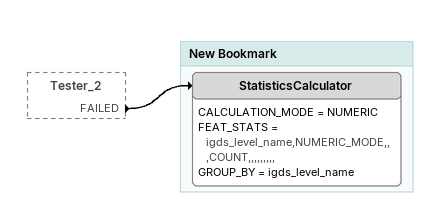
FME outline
Tester_2 [outside]
    FAILED -> StatisticsCalculator

Bookmark: New Bookmark
StatisticsCalculator
    CALCULATION_MODE = NUMERIC
    FEAT_STATS = igds_level_name,NUMERIC_MODE,,,COUNT,,,,,,,,,
    GROUP_BY = igds_level_name
